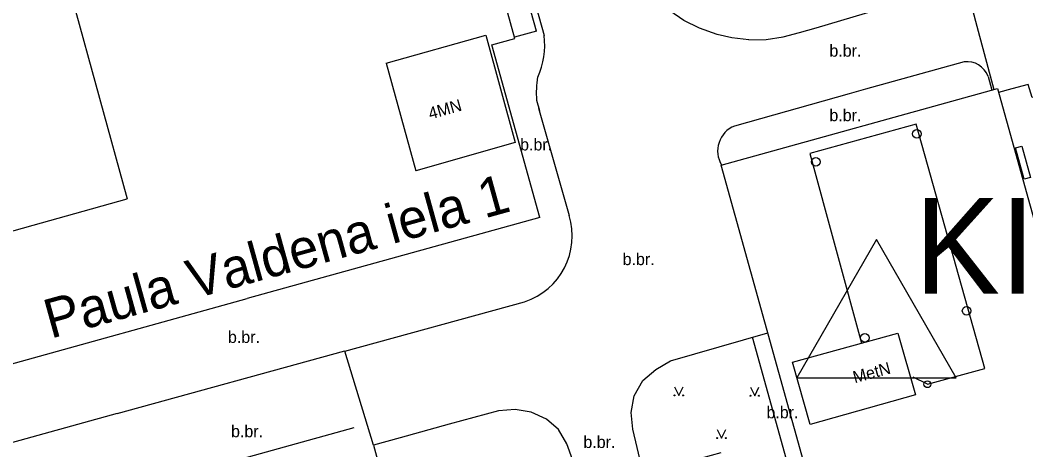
# Model space of a CAD drawing. Extents: x 504661 to 505024, y 312090 to 312603.
# Drawn here: x 504896.4 to 504955.3, y 312196.8 to 312221.9 of the extents above; entities that cross this region are included whole.
import ezdxf

# ---------------------------------------------------------------- set-up
doc = ezdxf.new("R2010")
doc.units = 0
for name, color, linetype in [('BUVE_BALK_####_####_#', 7, 'Continuous'), ('BUVE_BDET_####_####_#', 7, 'Continuous'), ('BUVE_EKAS_####_####_#', 7, 'Continuous'), ('BUVE_EKAS_ADRS_TKST_#', 7, 'Continuous'), ('BUVE_EKAS_RAKS_TKST_#', 7, 'Continuous'), ('BUVE_EKUS_####_####_#', 7, 'Continuous'), ('BUVE_ELEM_####_####_#', 7, 'Continuous'), ('CELI_CAPM_####_####_#', 7, 'Continuous'), ('CELI_CMAL_####_####_#', 7, 'Continuous'), ('CELI_CSEG_####_TKST_#', 7, 'Continuous'), ('CELI_SEGL_####_####_#', 7, 'Continuous'), ('DPILN_####_ELEM_####_EUPOS', 7, 'Continuous'), ('NORB_ELEM_####_####_#', 7, 'Continuous'), ('NORB_MARG_MMET_####_#', 7, 'Continuous'), ('NORB_ZOGS_BARJ_####_#', 7, 'Continuous'), ('RAMI_PLAN_####_TKST_#', 7, 'Continuous'), ('TERT_ELEM_####_####_#', 7, 'Continuous')]:
    doc.layers.add(name, color=color, linetype=linetype)

msp = doc.modelspace()

# ---------------------------------------------------------------- linework, layer by layer
at = {"layer": 'BUVE_BALK_####_####_#'}
for points in [[(504926.666, 312221.308), (504922.359, 312236.672), (504897.058, 312229.667), (504897.397, 312228.417)], [(504926.666, 312221.308), (504925.387, 312220.954)]]:
    msp.add_lwpolyline(points, dxfattribs=at)
at = {"layer": 'BUVE_BDET_####_####_#'}
msp.add_lwpolyline([(504955.09, 312214.576), (504955.598, 312212.742), (504955.219, 312212.637), (504954.711, 312214.471), (504955.09, 312214.576)], dxfattribs=at)
at = {"layer": 'BUVE_EKAS_####_####_#'}
for p, q in [((504925.407, 312220.883), (504921.487, 312235.086)), ((504924.062, 312220.503), (504925.407, 312220.883)), ((504926.868, 312210.406), (504924.062, 312220.503)), ((504937.489, 312213.473), (504953.657, 312217.946)), ((504926.868, 312210.406), (504909.729, 312205.656)), ((504893.943, 312201.283), (504909.729, 312205.656))]:
    msp.add_line(p, q, dxfattribs=at)
for points in [[(504953.657, 312217.946), (504957.048, 312205.765), (504960.255, 312194.215), (504961.847, 312188.428), (504963.673, 312181.9), (504966.785, 312170.642), (504970.148, 312158.441)], [(504950.442, 312166.755), (504945.921, 312183.061), (504942.586, 312195.096), (504937.489, 312213.473)]]:
    msp.add_lwpolyline(points, dxfattribs=at)
at = {"layer": 'BUVE_EKUS_####_####_#'}
for p, q in [((504898.002, 312228.584), (504902.706, 312211.495)), ((504917.863, 312219.429), (504923.706, 312221.076)), ((504923.706, 312221.076), (504925.426, 312214.789)), ((504917.863, 312219.429), (504919.599, 312213.141)), ((504925.426, 312214.789), (504919.599, 312213.141)), ((504889.486, 312207.808), (504902.706, 312211.495)), ((504941.652, 312201.95), (504947.832, 312203.629)), ((504947.832, 312203.629), (504948.855, 312200.026)), ((504942.699, 312198.304), (504941.652, 312201.95)), ((504948.855, 312200.026), (504942.699, 312198.304))]:
    msp.add_line(p, q, dxfattribs=at)
at = {"layer": 'BUVE_ELEM_####_####_#'}
for centre in [(504948.933, 312215.292), (504943.02, 312213.656), (504951.849, 312204.941), (504945.893, 312203.363)]:
    msp.add_circle(centre, 0.25, dxfattribs=at)
at = {"layer": 'CELI_CAPM_####_####_#'}
for p, q in [((504922.687, 312237.07), (504927.117, 312221.048)), ((504943.033, 312221.49), (504951.783, 312224.111)), ((504953.107, 312218.659), (504953.322, 312217.853)), ((504926.671, 312217.263), (504926.839, 312216.671)), ((504917.128, 312197.081), (504915.457, 312202.582))]:
    msp.add_line(p, q, dxfattribs=at)
for points in [[(504939.098, 312220.801), (504938.104, 312220.917), (504937.243, 312221.107), (504936.204, 312221.484), (504935.295, 312221.928), (504934.476, 312222.492), (504933.683, 312223.083)], [(504939.098, 312220.801), (504940.117, 312220.815), (504941.102, 312220.974), (504942.068, 312221.216), (504943.033, 312221.49)], [(504965.123, 312220.835), (504963.221, 312220.314), (504958.366, 312218.984), (504956.482, 312218.468), (504956.722, 312217.68), (504955.681, 312217.414), (504955.458, 312218.185), (504954.504, 312217.932), (504953.72, 312217.718)], [(504951.708, 312219.503), (504945.925, 312217.903), (504944.978, 312217.629), (504938.254, 312215.755)], [(504926.795, 312216.798), (504928.574, 312210.528)], [(504915.457, 312202.582), (504925.965, 312205.479)], [(504934.514, 312202.01), (504940.212, 312203.654)], [(504902.127, 312198.946), (504915.453, 312202.597)], [(504937.464, 312196.647), (504932.942, 312195.384), (504932.89, 312195.541), (504932.312, 312198.013), (504932.206, 312198.998), (504932.397, 312199.981), (504932.889, 312200.871), (504933.649, 312201.522), (504934.514, 312202.01)], [(504902.127, 312198.946), (504895.136, 312197.001)], [(504917.128, 312197.081), (504918.656, 312191.506), (504924.599, 312193.175), (504929.264, 312194.499), (504928.772, 312196.257), (504928.451, 312197.169), (504927.96, 312197.996), (504927.253, 312198.615), (504926.365, 312199.01), (504925.425, 312199.181), (504924.454, 312199.092), (504921.567, 312198.31), (504918.683, 312197.508), (504917.128, 312197.081)], [(504915.973, 312198.091), (504903.381, 312194.606)]]:
    msp.add_lwpolyline(points, dxfattribs=at)
for centre, radius, start, end in [((504922.808, 312220.477), 4.347, 334.7279, 7.54645), ((504951.876, 312218.201), 1.313, 20.42483, 97.37101), ((504931.976, 312217.684), 5.321, 169.84701, 184.53141), ((504938.855, 312214.294), 1.58, 112.36628, 211.14854), ((504924.716, 312209.323), 4.042, 288.00422, 17.34173)]:
    msp.add_arc(centre, radius, start, end, dxfattribs=at)
at = {"layer": 'CELI_CMAL_####_####_#'}
msp.add_lwpolyline([(504944.4, 312171.556), (504944.442, 312171.406), (504947.934, 312172.388), (504945.98, 312179.45), (504943.915, 312186.882), (504941.407, 312195.897), (504939.318, 312203.396)], dxfattribs=at)
at = {"layer": 'CELI_SEGL_####_####_#'}
msp.add_lwpolyline([(504951.783, 312224.111), (504952.518, 312221.307), (504953.438, 312217.886)], dxfattribs=at)
at = {"layer": 'DPILN_####_ELEM_####_EUPOS'}
msp.add_lwpolyline([(504951.238, 312201.03), (504946.577, 312209.108), (504941.912, 312201.032)], close=True, dxfattribs=at)
at = {"layer": 'NORB_ELEM_####_####_#'}
msp.add_circle((504949.554, 312200.652), 0.202, dxfattribs=at)
at = {"layer": 'NORB_MARG_MMET_####_#'}
for p, q in [((504948.897, 312215.87), (504942.68, 312214.152)), ((504952.91, 312201.565), (504948.897, 312215.87)), ((504942.68, 312214.152), (504945.689, 312203.047)), ((504949.554, 312200.652), (504952.91, 312201.565))]:
    msp.add_line(p, q, dxfattribs=at)
at = {"layer": 'NORB_ZOGS_BARJ_####_#'}
msp.add_line((504949.554, 312200.652), (504948.715, 312201.056), dxfattribs=at)
at = {"layer": 'TERT_ELEM_####_####_#'}
for p, q in [((504934.75, 312200.5), (504935, 312200)), ((504935, 312200), (504935.25, 312200.5)), ((504939.194, 312200.475), (504939.444, 312199.975)), ((504939.444, 312199.975), (504939.694, 312200.475)), ((504937.25, 312198), (504937.5, 312197.5)), ((504937.5, 312197.5), (504937.75, 312198))]:
    msp.add_line(p, q, dxfattribs=at)
for centre, radius in [((504934.75, 312200), 0.028), ((504935.25, 312200), 0.0263), ((504939.194, 312199.975), 0.028), ((504939.694, 312199.975), 0.0263), ((504937.25, 312197.5), 0.028), ((504937.75, 312197.5), 0.0263)]:
    msp.add_circle(centre, radius, dxfattribs=at)

# ---------------------------------------------------------------- texts
at = {"layer": 'BUVE_EKAS_ADRS_TKST_#'}
msp.add_text('Paula Valdena iela 1', height=2.28704, rotation=15.47432, dxfattribs=at).set_placement((504898.223, 312203.307))
at = {"layer": 'BUVE_EKAS_RAKS_TKST_#'}
for s, rotation, p in [('4MN', 15.79204, (504920.453, 312216.132)), ('MetN', 15.20128, (504945.302, 312200.705))]:
    msp.add_text(s, height=0.7, rotation=rotation, dxfattribs=at).set_placement(p)
at = {"layer": 'CELI_CSEG_####_TKST_#'}
for p in [(504943.818, 312219.811), (504943.818, 312216.037), (504925.711, 312214.324), (504931.713, 312207.617), (504908.609, 312203.065), (504940.133, 312198.658), (504908.79, 312197.551), (504929.417, 312196.921)]:
    msp.add_text('b.br.', height=0.7, dxfattribs=at).set_placement(p)
at = {"layer": 'RAMI_PLAN_####_TKST_#'}
msp.add_text('KIPS', height=5.6013, dxfattribs=at).set_placement((504948.805, 312205.949))

doc.saveas('drawing.dxf')
